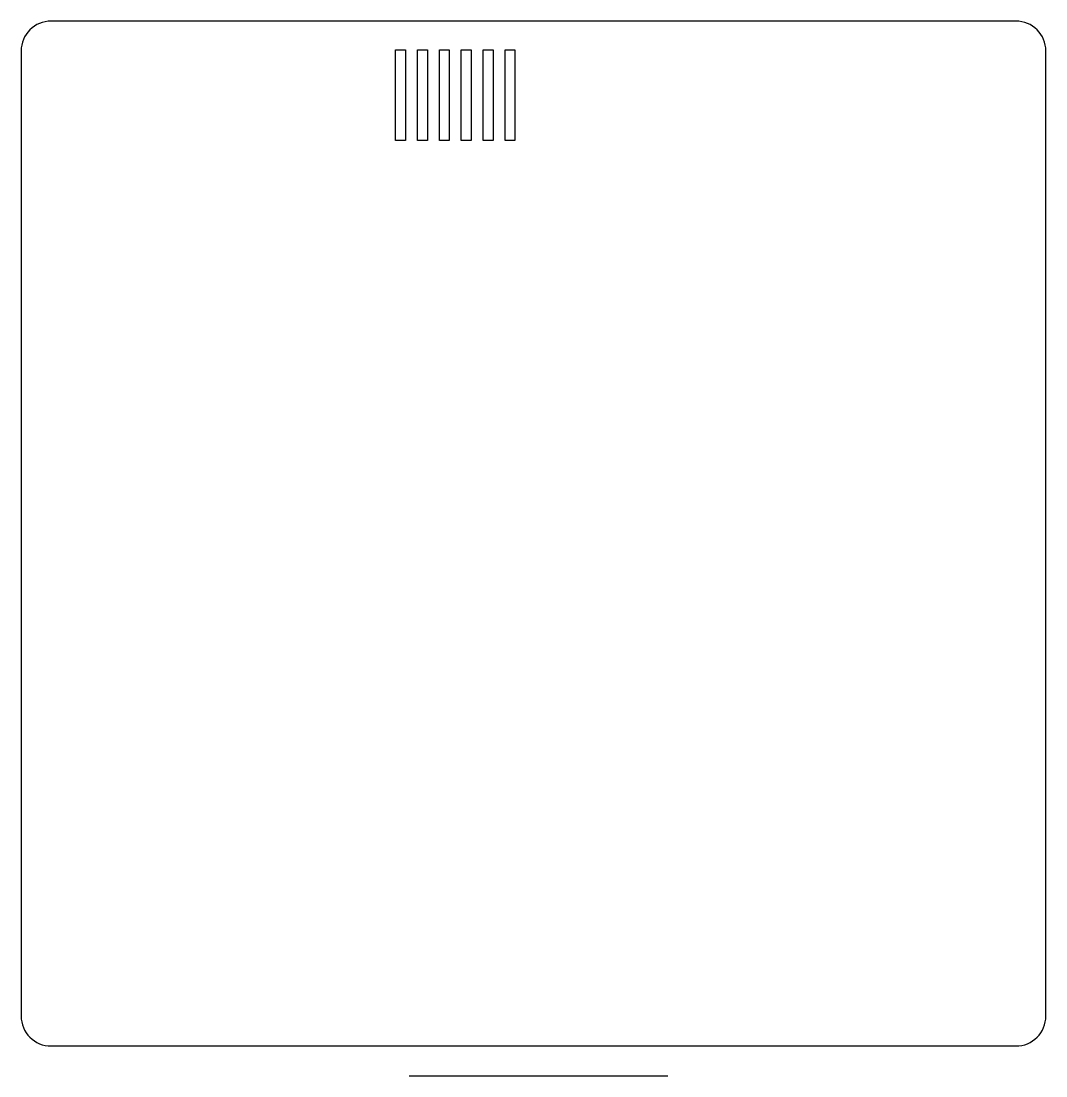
# Model space of a CAD drawing. Header units: millimetres. Extents: x -55 to 48, y -72 to 34.
import ezdxf

# ---------------------------------------------------------------- set-up
doc = ezdxf.new("R2010")
doc.units = ezdxf.units.MM
doc.layers.get('0').update_dxf_attribs({"linetype": 'CONTINUOUS'})

msp = doc.modelspace()

# ---------------------------------------------------------------- linework, layer by layer
msp.add_line((-16, -71.7), (10, -71.7))
msp.add_lwpolyline([(-52, 34.36, 0.414214), (-55, 31.36), (-55, -65.69, 0.414214), (-52, -68.69), (45, -68.69, 0.414214), (48, -65.69), (48, 31.36, 0.414214), (45, 34.36)], format="xyb", close=True)
for points in [[(-17.36, 31.46), (-16.36, 31.46), (-16.36, 22.35), (-17.36, 22.35)], [(-16.36, 31.46), (-16.36, 22.35), (-17.36, 22.35), (-17.36, 31.46)], [(-14.16, 31.46), (-14.16, 22.35), (-15.16, 22.35), (-15.16, 31.46)], [(-14.16, 31.46), (-14.16, 22.35), (-15.16, 22.35), (-15.16, 31.46)], [(-11.96, 31.46), (-11.96, 22.35), (-12.96, 22.35), (-12.96, 31.46)], [(-12.96, 31.46), (-11.96, 31.46), (-11.96, 22.35), (-12.96, 22.35)], [(-9.76, 31.46), (-9.76, 22.35), (-10.76, 22.35), (-10.76, 31.46)], [(-9.76, 31.46), (-9.76, 22.35), (-10.76, 22.35), (-10.76, 31.46)], [(-7.56, 31.46), (-7.56, 22.35), (-8.56, 22.35), (-8.56, 31.46)], [(-7.56, 31.46), (-7.56, 22.35), (-8.56, 22.35), (-8.56, 31.46)], [(-5.36, 31.46), (-5.36, 22.35), (-6.36, 22.35), (-6.36, 31.46)], [(-5.36, 22.35), (-6.36, 22.35), (-6.36, 31.46), (-5.36, 31.46)]]:
    msp.add_lwpolyline(points, close=True)

doc.saveas('drawing.dxf')
